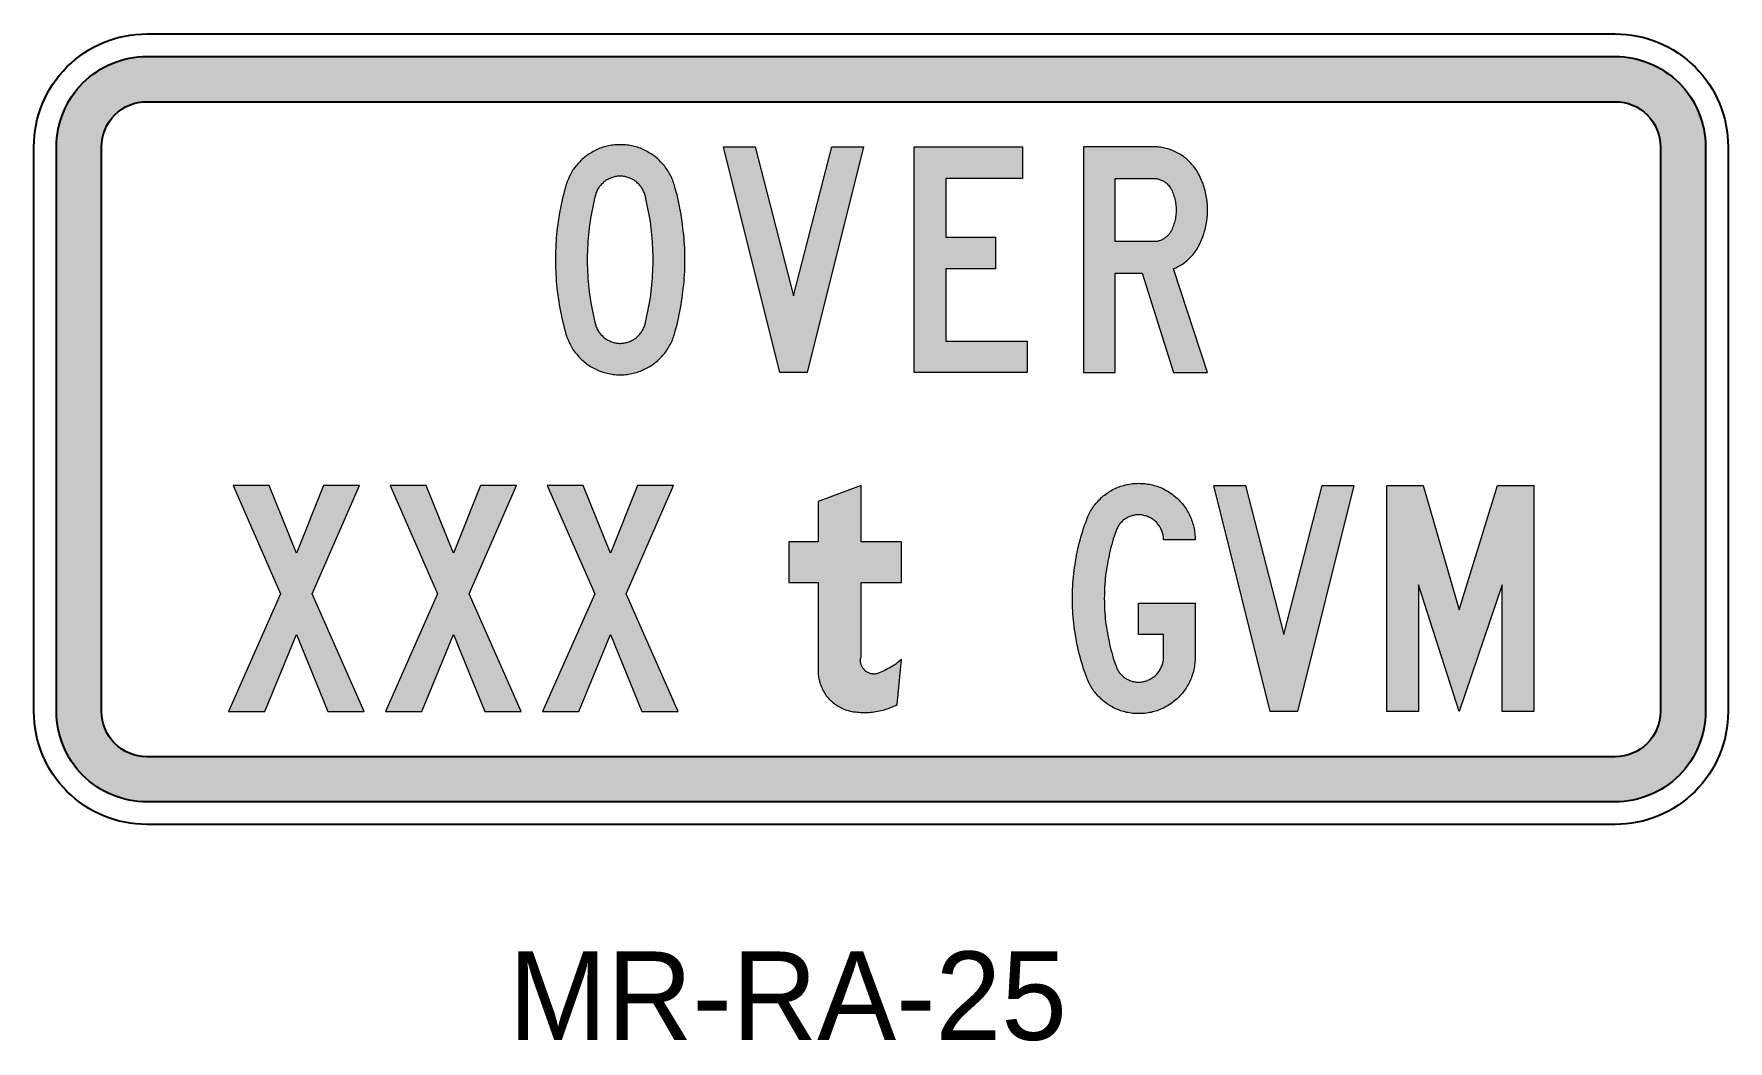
# Model space of a CAD drawing. Extents: x 118 to 268, y 116 to 205.
import ezdxf

# ---------------------------------------------------------------- set-up
doc = ezdxf.new("R2010")
doc.units = 0
doc.layers.get('0').update_dxf_attribs({"linetype": 'CONTINUOUS'})
doc.layers.add('L25', color=1, linetype='CONTINUOUS')
doc.layers.add('L35', color=3, linetype='CONTINUOUS')

msp = doc.modelspace()

# ---------------------------------------------------------------- hatches: boundary and pattern name
at = {"layer": 'L25'}
h = msp.add_hatch(color=256, dxfattribs=at)
edge = h.paths.add_edge_path(flags=16)
edge.add_line((123.71, 144.95), (123.71, 194.95))
edge.add_arc((127.71, 194.95), 4, 90, 180, ccw=False)
edge.add_line((127.71, 198.95), (257.71, 198.95))
edge.add_arc((257.71, 194.95), 4, 0, 90, ccw=False)
edge.add_line((261.71, 194.95), (261.71, 144.95))
edge.add_arc((257.71, 144.95), 4, -90, 0, ccw=False)
edge.add_line((257.71, 140.95), (127.71, 140.95))
edge.add_arc((127.71, 144.95), 4, 180, 270, ccw=False)
edge = h.paths.add_edge_path()
edge.add_line((119.71, 144.95), (119.71, 194.95))
edge.add_arc((127.71, 194.95), 8, 90, 180, ccw=False)
edge.add_line((127.71, 202.95), (257.71, 202.95))
edge.add_arc((257.71, 194.95), 8, 0, 90, ccw=False)
edge.add_line((265.71, 194.95), (265.71, 144.95))
edge.add_arc((257.71, 144.95), 8, -90, 0, ccw=False)
edge.add_line((257.71, 136.95), (127.71, 136.95))
edge.add_arc((127.71, 144.95), 8, 180, 270, ccw=False)
h = msp.add_hatch(color=256, dxfattribs=at)
h.paths.add_polyline_path([(195.65, 174.96), (195.65, 194.96), (205.25, 194.96), (205.25, 192.16), (198.45, 192.16), (198.45, 186.96), (202.85, 186.96), (202.85, 184.16), (198.45, 184.16), (198.45, 177.75), (205.65, 177.75), (205.65, 174.96)])
h.paths.add_polyline_path([(183.76, 174.96), (178.77, 194.96), (181.56, 194.96), (184.96, 181.75), (188.37, 194.96), (191.17, 194.96), (186.17, 174.96)])
h.paths.add_polyline_path([(174.42, 178.35), (174.49, 178.64), (174.57, 178.92), (174.65, 179.22), (174.72, 179.51), (174.78, 179.79), (174.85, 180.09), (174.91, 180.37), (174.96, 180.67), (175.02, 180.96), (175.06, 181.25), (175.11, 181.55), (175.15, 181.84), (175.18, 182.14), (175.21, 182.43), (175.24, 182.73), (175.27, 183.03), (175.29, 183.32), (175.31, 183.62), (175.33, 183.91), (175.34, 184.21), (175.34, 184.51), (175.35, 184.81), (175.35, 185.11), (175.34, 185.4), (175.34, 185.7), (175.33, 185.99), (175.31, 186.29), (175.29, 186.58), (175.27, 186.88), (175.24, 187.19), (175.21, 187.48), (175.18, 187.77), (175.15, 188.06), (175.11, 188.36), (175.06, 188.66), (175.02, 188.95), (174.96, 189.24), (174.91, 189.53), (174.85, 189.83), (174.78, 190.11), (174.72, 190.4), (174.65, 190.7), (174.57, 190.98), (174.49, 191.27), (174.42, 191.55), (174.38, 191.68), (174.34, 191.81), (174.29, 191.94), (174.24, 192.07), (174.18, 192.18), (174.13, 192.31), (174.06, 192.43), (174, 192.55), (173.93, 192.67), (173.86, 192.79), (173.79, 192.9), (173.72, 193.01), (173.64, 193.12), (173.56, 193.23), (173.47, 193.34), (173.38, 193.44), (173.29, 193.54), (173.2, 193.63), (173.1, 193.73), (173.01, 193.82), (172.91, 193.91), (172.8, 194), (172.69, 194.09), (172.59, 194.17), (172.47, 194.25), (172.36, 194.32), (172.25, 194.39), (172.14, 194.46), (172.02, 194.53), (171.9, 194.6), (171.77, 194.66), (171.65, 194.71), (171.53, 194.77), (171.41, 194.82), (171.28, 194.87), (171.15, 194.91), (171.02, 194.95), (170.89, 194.98), (170.76, 195.01), (170.63, 195.04), (170.49, 195.06), (170.36, 195.09), (170.23, 195.11), (170.09, 195.12), (169.96, 195.13), (169.82, 195.14), (169.68, 195.14), (169.55, 195.14), (169.42, 195.14), (169.28, 195.13), (169.15, 195.12), (169.01, 195.11), (168.87, 195.09), (168.75, 195.06), (168.61, 195.04), (168.48, 195.01), (168.35, 194.98), (168.21, 194.95), (168.09, 194.91), (167.96, 194.87), (167.83, 194.82), (167.71, 194.77), (167.58, 194.71), (167.46, 194.66), (167.34, 194.6), (167.22, 194.53), (167.1, 194.46), (166.99, 194.39), (166.87, 194.32), (166.76, 194.25), (166.65, 194.17), (166.55, 194.09), (166.44, 194), (166.33, 193.91), (166.23, 193.82), (166.13, 193.73), (166.04, 193.63), (165.95, 193.54), (165.86, 193.44), (165.77, 193.34), (165.68, 193.23), (165.6, 193.12), (165.52, 193.01), (165.44, 192.9), (165.37, 192.79), (165.31, 192.67), (165.24, 192.55), (165.18, 192.43), (165.11, 192.31), (165.06, 192.18), (165, 192.07), (164.95, 191.94), (164.9, 191.81), (164.86, 191.68), (164.82, 191.55), (164.74, 191.27), (164.66, 190.98), (164.59, 190.7), (164.52, 190.4), (164.46, 190.11), (164.39, 189.83), (164.33, 189.53), (164.28, 189.24), (164.22, 188.95), (164.18, 188.66), (164.13, 188.36), (164.09, 188.06), (164.05, 187.77), (164.02, 187.48), (163.99, 187.19), (163.96, 186.88), (163.95, 186.58), (163.93, 186.29), (163.91, 185.99), (163.9, 185.7), (163.9, 185.4), (163.89, 185.11), (163.89, 184.81), (163.9, 184.51), (163.9, 184.21), (163.91, 183.91), (163.93, 183.62), (163.95, 183.32), (163.96, 183.03), (163.99, 182.73), (164.02, 182.43), (164.05, 182.14), (164.09, 181.84), (164.13, 181.55), (164.18, 181.25), (164.22, 180.96), (164.28, 180.67), (164.33, 180.37), (164.39, 180.09), (164.46, 179.79), (164.52, 179.51), (164.59, 179.22), (164.66, 178.92), (164.74, 178.64), (164.82, 178.35), (164.86, 178.22), (164.9, 178.1), (164.95, 177.97), (165, 177.85), (165.06, 177.72), (165.11, 177.6), (165.18, 177.47), (165.24, 177.36), (165.31, 177.24), (165.37, 177.13), (165.44, 177.01), (165.52, 176.9), (165.6, 176.78), (165.68, 176.69), (165.77, 176.58), (165.86, 176.47), (165.95, 176.37), (166.04, 176.27), (166.13, 176.18), (166.23, 176.08), (166.33, 176), (166.44, 175.91), (166.55, 175.83), (166.65, 175.74), (166.76, 175.66), (166.87, 175.59), (166.99, 175.51), (167.1, 175.44), (167.22, 175.37), (167.34, 175.32), (167.46, 175.26), (167.58, 175.2), (167.71, 175.15), (167.83, 175.1), (167.96, 175.05), (168.09, 175.01), (168.21, 174.97), (168.35, 174.93), (168.48, 174.9), (168.61, 174.87), (168.75, 174.84), (168.87, 174.82), (169.01, 174.8), (169.15, 174.78), (169.28, 174.77), (169.42, 174.77), (169.55, 174.76), (169.68, 174.76), (169.82, 174.77), (169.96, 174.77), (170.09, 174.78), (170.23, 174.8), (170.36, 174.82), (170.49, 174.84), (170.63, 174.87), (170.76, 174.9), (170.89, 174.93), (171.02, 174.97), (171.15, 175.01), (171.28, 175.05), (171.41, 175.1), (171.53, 175.15), (171.65, 175.2), (171.77, 175.26), (171.9, 175.32), (172.02, 175.37), (172.14, 175.44), (172.25, 175.51), (172.36, 175.59), (172.47, 175.66), (172.59, 175.74), (172.69, 175.83), (172.8, 175.91), (172.91, 176), (173.01, 176.08), (173.1, 176.18), (173.2, 176.27), (173.29, 176.37), (173.38, 176.47), (173.47, 176.58), (173.56, 176.69), (173.64, 176.78), (173.72, 176.9), (173.79, 177.01), (173.86, 177.13), (173.93, 177.24), (174, 177.36), (174.06, 177.47), (174.13, 177.6), (174.18, 177.72), (174.24, 177.85), (174.29, 177.97), (174.34, 178.1), (174.38, 178.22)])
h.paths.add_polyline_path([(171.82, 179.26), (171.89, 179.55), (171.96, 179.83), (172.02, 180.12), (172.08, 180.4), (172.14, 180.7), (172.19, 180.98), (172.24, 181.28), (172.29, 181.57), (172.33, 181.86), (172.36, 182.16), (172.39, 182.45), (172.42, 182.74), (172.45, 183.04), (172.47, 183.33), (172.49, 183.63), (172.51, 183.92), (172.52, 184.22), (172.53, 184.51), (172.53, 184.81), (172.53, 185.11), (172.53, 185.4), (172.52, 185.7), (172.51, 185.99), (172.49, 186.28), (172.47, 186.57), (172.45, 186.87), (172.42, 187.17), (172.39, 187.46), (172.36, 187.76), (172.33, 188.04), (172.29, 188.34), (172.24, 188.64), (172.19, 188.92), (172.14, 189.22), (172.08, 189.5), (172.02, 189.79), (171.96, 190.08), (171.89, 190.37), (171.82, 190.66), (171.79, 190.75), (171.76, 190.83), (171.73, 190.91), (171.69, 191), (171.65, 191.08), (171.62, 191.17), (171.57, 191.25), (171.52, 191.33), (171.47, 191.4), (171.42, 191.47), (171.36, 191.54), (171.29, 191.61), (171.23, 191.68), (171.16, 191.74), (171.09, 191.81), (171.02, 191.87), (170.95, 191.92), (170.88, 191.97), (170.8, 192.02), (170.72, 192.07), (170.64, 192.12), (170.55, 192.16), (170.47, 192.18), (170.38, 192.22), (170.29, 192.24), (170.21, 192.27), (170.12, 192.29), (170.03, 192.31), (169.94, 192.33), (169.85, 192.34), (169.75, 192.35), (169.66, 192.35), (169.57, 192.35), (169.49, 192.35), (169.39, 192.34), (169.3, 192.33), (169.21, 192.31), (169.12, 192.29), (169.03, 192.27), (168.94, 192.24), (168.85, 192.22), (168.77, 192.18), (168.69, 192.16), (168.6, 192.12), (168.52, 192.07), (168.44, 192.02), (168.36, 191.97), (168.28, 191.92), (168.21, 191.87), (168.15, 191.81), (168.08, 191.74), (168.01, 191.68), (167.95, 191.61), (167.88, 191.54), (167.82, 191.47), (167.77, 191.4), (167.72, 191.33), (167.67, 191.25), (167.62, 191.17), (167.58, 191.08), (167.54, 191), (167.5, 190.91), (167.47, 190.83), (167.45, 190.75), (167.42, 190.66), (167.35, 190.37), (167.28, 190.08), (167.22, 189.79), (167.16, 189.5), (167.1, 189.22), (167.05, 188.92), (167, 188.64), (166.95, 188.34), (166.91, 188.04), (166.87, 187.76), (166.84, 187.46), (166.81, 187.17), (166.78, 186.87), (166.76, 186.57), (166.75, 186.28), (166.73, 185.99), (166.72, 185.7), (166.71, 185.4), (166.71, 185.11), (166.71, 184.81), (166.71, 184.51), (166.72, 184.22), (166.73, 183.92), (166.75, 183.63), (166.76, 183.33), (166.78, 183.04), (166.81, 182.74), (166.84, 182.45), (166.87, 182.16), (166.91, 181.86), (166.95, 181.57), (167, 181.28), (167.05, 180.98), (167.1, 180.7), (167.16, 180.4), (167.22, 180.12), (167.28, 179.83), (167.35, 179.55), (167.42, 179.26), (167.45, 179.17), (167.47, 179.08), (167.5, 178.99), (167.54, 178.9), (167.58, 178.83), (167.62, 178.75), (167.67, 178.67), (167.72, 178.59), (167.77, 178.51), (167.82, 178.44), (167.88, 178.36), (167.95, 178.29), (168.01, 178.23), (168.08, 178.16), (168.15, 178.11), (168.21, 178.05), (168.28, 177.99), (168.36, 177.94), (168.44, 177.89), (168.52, 177.84), (168.6, 177.8), (168.69, 177.76), (168.77, 177.72), (168.85, 177.69), (168.94, 177.66), (169.03, 177.63), (169.12, 177.61), (169.21, 177.59), (169.3, 177.58), (169.39, 177.57), (169.49, 177.56), (169.57, 177.55), (169.66, 177.55), (169.75, 177.56), (169.85, 177.57), (169.94, 177.58), (170.03, 177.59), (170.12, 177.61), (170.21, 177.63), (170.29, 177.66), (170.38, 177.69), (170.47, 177.72), (170.55, 177.76), (170.64, 177.8), (170.72, 177.84), (170.8, 177.89), (170.88, 177.94), (170.95, 177.99), (171.02, 178.05), (171.09, 178.11), (171.16, 178.16), (171.23, 178.23), (171.29, 178.29), (171.36, 178.36), (171.42, 178.44), (171.47, 178.51), (171.52, 178.59), (171.57, 178.67), (171.62, 178.75), (171.65, 178.83), (171.69, 178.9), (171.73, 178.99), (171.76, 179.08), (171.79, 179.17)], flags=16)
h.paths.add_polyline_path([(216.83, 186.56), (213.43, 186.56), (213.43, 192.16), (216.83, 192.16), (216.91, 192.16), (216.99, 192.15), (217.07, 192.14), (217.15, 192.13), (217.22, 192.11), (217.3, 192.09), (217.37, 192.07), (217.45, 192.04), (217.53, 192.01), (217.6, 191.98), (217.67, 191.94), (217.74, 191.9), (217.81, 191.86), (217.86, 191.82), (217.93, 191.77), (217.99, 191.72), (218.05, 191.66), (218.11, 191.6), (218.16, 191.55), (218.22, 191.48), (218.26, 191.43), (218.31, 191.36), (218.35, 191.3), (218.39, 191.23), (218.43, 191.16), (218.48, 191.04), (218.53, 190.93), (218.57, 190.81), (218.61, 190.7), (218.65, 190.58), (218.69, 190.46), (218.72, 190.34), (218.75, 190.21), (218.77, 190.09), (218.79, 189.98), (218.81, 189.85), (218.82, 189.73), (218.83, 189.6), (218.84, 189.48), (218.84, 189.36), (218.84, 189.23), (218.83, 189.11), (218.82, 188.98), (218.81, 188.86), (218.79, 188.73), (218.77, 188.62), (218.75, 188.5), (218.72, 188.37), (218.69, 188.25), (218.65, 188.13), (218.61, 188.01), (218.57, 187.9), (218.53, 187.78), (218.48, 187.67), (218.43, 187.55), (218.39, 187.48), (218.35, 187.41), (218.31, 187.35), (218.26, 187.28), (218.22, 187.23), (218.16, 187.16), (218.11, 187.11), (218.05, 187.05), (217.99, 186.99), (217.93, 186.94), (217.86, 186.89), (217.81, 186.85), (217.74, 186.81), (217.67, 186.77), (217.6, 186.73), (217.53, 186.7), (217.45, 186.67), (217.37, 186.64), (217.3, 186.62), (217.22, 186.6), (217.15, 186.58), (217.07, 186.57), (216.99, 186.56), (216.91, 186.56)], flags=16)
h.paths.add_polyline_path([(220.82, 186.15), (220.9, 186.3), (220.97, 186.44), (221.04, 186.58), (221.1, 186.73), (221.16, 186.87), (221.22, 187.02), (221.27, 187.18), (221.32, 187.32), (221.36, 187.47), (221.4, 187.63), (221.44, 187.78), (221.48, 187.94), (221.51, 188.09), (221.54, 188.25), (221.56, 188.41), (221.58, 188.57), (221.6, 188.72), (221.62, 188.88), (221.62, 189.04), (221.63, 189.2), (221.63, 189.36), (221.63, 189.51), (221.62, 189.67), (221.62, 189.83), (221.6, 189.99), (221.58, 190.14), (221.56, 190.3), (221.54, 190.46), (221.51, 190.62), (221.48, 190.77), (221.44, 190.93), (221.4, 191.08), (221.36, 191.24), (221.32, 191.39), (221.27, 191.53), (221.22, 191.69), (221.16, 191.84), (221.1, 191.98), (221.04, 192.13), (220.97, 192.27), (220.9, 192.41), (220.82, 192.56), (220.76, 192.67), (220.69, 192.78), (220.64, 192.88), (220.56, 192.99), (220.49, 193.1), (220.41, 193.2), (220.33, 193.3), (220.24, 193.4), (220.15, 193.5), (220.06, 193.59), (219.97, 193.68), (219.89, 193.77), (219.79, 193.85), (219.69, 193.94), (219.58, 194.02), (219.48, 194.1), (219.37, 194.17), (219.26, 194.24), (219.16, 194.3), (219.05, 194.37), (218.93, 194.43), (218.82, 194.49), (218.7, 194.54), (218.58, 194.6), (218.47, 194.65), (218.35, 194.69), (218.22, 194.73), (218.1, 194.77), (217.97, 194.81), (217.85, 194.84), (217.73, 194.87), (217.6, 194.89), (217.47, 194.91), (217.34, 194.93), (217.21, 194.94), (217.09, 194.95), (216.96, 194.96), (216.83, 194.96), (210.64, 194.96), (210.64, 174.96), (213.43, 174.96), (213.43, 183.76), (215.83, 183.76), (218.62, 174.96), (221.63, 174.96), (218.62, 184.16), (218.74, 184.21), (218.86, 184.26), (218.97, 184.32), (219.09, 184.38), (219.2, 184.44), (219.3, 184.5), (219.4, 184.57), (219.51, 184.64), (219.61, 184.72), (219.71, 184.8), (219.81, 184.88), (219.91, 184.97), (219.99, 185.05), (220.08, 185.14), (220.17, 185.23), (220.25, 185.32), (220.34, 185.42), (220.42, 185.52), (220.49, 185.62), (220.57, 185.73), (220.64, 185.83), (220.7, 185.93), (220.76, 186.04)])
h = msp.add_hatch(color=256, dxfattribs=at)
h.paths.add_polyline_path([(171.55, 144.96), (174.75, 144.96), (170.15, 155.36), (174.35, 164.95), (171.15, 164.95), (168.76, 158.96), (166.35, 164.95), (163.16, 164.95), (167.36, 155.36), (162.75, 144.96), (165.96, 144.96), (168.76, 151.76)])
h.paths.add_polyline_path([(157.65, 144.96), (160.85, 144.96), (156.25, 155.36), (160.45, 164.95), (157.25, 164.95), (154.85, 158.96), (152.45, 164.95), (149.25, 164.95), (153.45, 155.36), (148.85, 144.96), (152.05, 144.96), (154.85, 151.76)])
h.paths.add_polyline_path([(143.74, 144.96), (146.95, 144.96), (142.35, 155.36), (146.54, 164.95), (143.35, 164.95), (140.95, 158.96), (138.55, 164.95), (135.35, 164.95), (139.55, 155.36), (134.95, 144.96), (138.15, 144.96), (140.95, 151.76)])
h.paths.add_polyline_path([(237.5, 144.96), (237.5, 164.95), (240.7, 164.95), (243.9, 153.96), (247.29, 164.95), (250.5, 164.95), (250.5, 144.96), (247.7, 144.96), (247.7, 156.16), (243.9, 144.96), (240.3, 156.16), (240.3, 144.96)])
h.paths.add_polyline_path([(227.18, 144.96), (222.18, 164.95), (224.98, 164.95), (228.37, 151.76), (231.78, 164.95), (234.58, 164.95), (229.58, 144.96)])
h.paths.add_polyline_path([(192.54, 148.36), (192.48, 148.33), (192.41, 148.31), (192.35, 148.3), (192.28, 148.28), (192.21, 148.28), (192.14, 148.27), (192.07, 148.27), (192.01, 148.27), (191.95, 148.28), (191.88, 148.29), (191.81, 148.3), (191.75, 148.32), (191.68, 148.34), (191.62, 148.37), (191.56, 148.4), (191.5, 148.43), (191.44, 148.47), (191.38, 148.5), (191.33, 148.55), (191.28, 148.59), (191.24, 148.64), (191.19, 148.69), (191.15, 148.74), (191.11, 148.79), (191.07, 148.85), (191.04, 148.9), (191.01, 148.97), (190.98, 149.03), (190.96, 149.09), (190.94, 149.16), (190.93, 149.23), (190.91, 149.29), (190.91, 149.36), (190.9, 149.43), (190.9, 149.49), (190.91, 149.55), (190.91, 149.62), (190.92, 149.69), (190.94, 149.76), (190.94, 156.36), (194.54, 156.36), (194.54, 159.96), (190.94, 159.96), (190.94, 164.95), (187.14, 163.55), (187.14, 159.96), (184.54, 159.96), (184.54, 156.36), (187.14, 156.36), (187.14, 148.56), (187.14, 148.44), (187.14, 148.32), (187.15, 148.2), (187.17, 148.08), (187.18, 147.97), (187.21, 147.85), (187.23, 147.74), (187.26, 147.62), (187.29, 147.51), (187.33, 147.39), (187.37, 147.29), (187.41, 147.18), (187.46, 147.07), (187.51, 146.96), (187.56, 146.85), (187.62, 146.74), (187.68, 146.65), (187.75, 146.55), (187.8, 146.45), (187.87, 146.35), (187.95, 146.26), (188.03, 146.17), (188.1, 146.08), (188.19, 145.99), (188.27, 145.92), (188.36, 145.83), (188.45, 145.76), (188.53, 145.68), (188.63, 145.61), (188.73, 145.54), (188.83, 145.47), (188.93, 145.41), (189.03, 145.35), (189.14, 145.29), (189.24, 145.25), (189.35, 145.2), (189.46, 145.16), (189.57, 145.11), (189.68, 145.08), (189.8, 145.04), (189.9, 145.01), (190.02, 144.98), (190.14, 144.96), (190.29, 144.93), (190.44, 144.91), (190.59, 144.89), (190.74, 144.88), (190.89, 144.87), (191.05, 144.86), (191.2, 144.86), (191.35, 144.86), (191.5, 144.86), (191.66, 144.87), (191.81, 144.88), (191.96, 144.9), (192.11, 144.92), (192.26, 144.94), (192.41, 144.97), (192.57, 145), (192.71, 145.03), (192.86, 145.07), (193.01, 145.11), (193.15, 145.15), (193.3, 145.2), (193.44, 145.25), (193.58, 145.3), (193.72, 145.36), (193.86, 145.42), (194, 145.49), (194.13, 145.56), (194.54, 149.55), (194.41, 149.46), (194.27, 149.35), (194.14, 149.25), (194.01, 149.15), (193.87, 149.06), (193.73, 148.96), (193.58, 148.88), (193.44, 148.79), (193.3, 148.72), (193.15, 148.64), (193, 148.56), (192.84, 148.49), (192.69, 148.42)])
h.paths.add_polyline_path([(217.72, 149.76), (217.72, 151.76), (215.52, 151.76), (215.52, 154.55), (220.52, 154.55), (220.52, 149.76), (220.52, 149.62), (220.52, 149.48), (220.51, 149.35), (220.5, 149.21), (220.48, 149.07), (220.46, 148.93), (220.43, 148.79), (220.41, 148.67), (220.37, 148.53), (220.34, 148.39), (220.3, 148.26), (220.25, 148.13), (220.21, 148), (220.16, 147.87), (220.1, 147.75), (220.05, 147.62), (219.98, 147.49), (219.93, 147.37), (219.86, 147.26), (219.79, 147.14), (219.72, 147.02), (219.64, 146.9), (219.56, 146.79), (219.47, 146.67), (219.39, 146.58), (219.29, 146.47), (219.21, 146.36), (219.12, 146.26), (219.02, 146.16), (218.92, 146.07), (218.81, 145.97), (218.7, 145.89), (218.59, 145.81), (218.49, 145.72), (218.38, 145.64), (218.26, 145.56), (218.14, 145.49), (218.02, 145.42), (217.9, 145.35), (217.79, 145.28), (217.66, 145.23), (217.54, 145.18), (217.41, 145.12), (217.28, 145.07), (217.15, 145.02), (217.02, 144.98), (216.89, 144.94), (216.75, 144.91), (216.62, 144.87), (216.48, 144.85), (216.35, 144.82), (216.21, 144.8), (216.07, 144.78), (215.93, 144.77), (215.79, 144.76), (215.66, 144.76), (215.52, 144.76), (215.39, 144.76), (215.25, 144.76), (215.11, 144.77), (214.99, 144.78), (214.85, 144.8), (214.71, 144.82), (214.58, 144.85), (214.44, 144.87), (214.32, 144.91), (214.19, 144.94), (214.06, 144.98), (213.92, 145.02), (213.8, 145.07), (213.67, 145.12), (213.55, 145.17), (213.43, 145.23), (213.3, 145.28), (213.18, 145.35), (213.06, 145.41), (212.95, 145.48), (212.84, 145.56), (212.72, 145.63), (212.61, 145.71), (212.5, 145.8), (212.39, 145.88), (212.29, 145.97), (212.2, 146.05), (212.1, 146.15), (212, 146.25), (211.91, 146.35), (211.82, 146.45), (211.73, 146.55), (211.64, 146.66), (211.56, 146.76), (211.49, 146.87), (211.41, 146.99), (211.34, 147.11), (211.27, 147.22), (211.2, 147.34), (211.14, 147.46), (211.08, 147.58), (211.02, 147.71), (210.97, 147.83), (210.92, 147.96), (210.84, 148.21), (210.74, 148.48), (210.65, 148.74), (210.57, 149), (210.49, 149.26), (210.41, 149.52), (210.34, 149.79), (210.27, 150.06), (210.2, 150.32), (210.15, 150.59), (210.09, 150.87), (210.03, 151.13), (209.98, 151.4), (209.93, 151.67), (209.89, 151.94), (209.85, 152.22), (209.81, 152.49), (209.78, 152.76), (209.75, 153.03), (209.73, 153.31), (209.7, 153.59), (209.69, 153.86), (209.67, 154.13), (209.66, 154.4), (209.66, 154.68), (209.66, 154.96), (209.66, 155.23), (209.66, 155.51), (209.67, 155.78), (209.69, 156.06), (209.7, 156.33), (209.73, 156.6), (209.75, 156.88), (209.78, 157.16), (209.81, 157.43), (209.85, 157.7), (209.89, 157.97), (209.93, 158.24), (209.98, 158.52), (210.03, 158.78), (210.09, 159.06), (210.15, 159.32), (210.2, 159.59), (210.27, 159.86), (210.34, 160.12), (210.41, 160.39), (210.49, 160.66), (210.57, 160.91), (210.65, 161.18), (210.74, 161.44), (210.84, 161.7), (210.92, 161.96), (210.97, 162.08), (211.02, 162.21), (211.08, 162.33), (211.14, 162.45), (211.2, 162.58), (211.27, 162.7), (211.34, 162.81), (211.41, 162.92), (211.49, 163.04), (211.56, 163.15), (211.64, 163.26), (211.73, 163.37), (211.82, 163.47), (211.91, 163.56), (212, 163.66), (212.1, 163.76), (212.2, 163.86), (212.29, 163.95), (212.39, 164.04), (212.5, 164.12), (212.61, 164.2), (212.72, 164.28), (212.84, 164.35), (212.95, 164.43), (213.06, 164.5), (213.18, 164.57), (213.3, 164.63), (213.43, 164.69), (213.55, 164.75), (213.67, 164.8), (213.8, 164.85), (213.92, 164.89), (214.06, 164.93), (214.19, 164.97), (214.32, 165.01), (214.44, 165.04), (214.58, 165.06), (214.71, 165.09), (214.85, 165.11), (214.99, 165.13), (215.11, 165.14), (215.25, 165.15), (215.39, 165.15), (215.52, 165.16), (215.66, 165.15), (215.79, 165.15), (215.93, 165.14), (216.07, 165.13), (216.21, 165.11), (216.35, 165.09), (216.48, 165.07), (216.62, 165.04), (216.75, 165.01), (216.89, 164.97), (217.02, 164.93), (217.15, 164.89), (217.28, 164.85), (217.41, 164.8), (217.54, 164.75), (217.66, 164.69), (217.79, 164.63), (217.9, 164.56), (218.02, 164.49), (218.14, 164.42), (218.26, 164.35), (218.38, 164.27), (218.49, 164.19), (218.59, 164.11), (218.7, 164.03), (218.81, 163.94), (218.92, 163.84), (219.02, 163.75), (219.12, 163.65), (219.21, 163.55), (219.29, 163.45), (219.39, 163.35), (219.47, 163.24), (219.56, 163.12), (219.64, 163.01), (219.72, 162.89), (219.79, 162.78), (219.86, 162.67), (219.93, 162.54), (219.98, 162.42), (220.05, 162.29), (220.1, 162.17), (220.16, 162.05), (220.21, 161.92), (220.25, 161.78), (220.3, 161.65), (220.34, 161.52), (220.37, 161.38), (220.41, 161.26), (220.43, 161.12), (220.46, 160.98), (220.48, 160.84), (220.5, 160.7), (220.51, 160.57), (220.52, 160.43), (220.52, 160.29), (220.52, 160.15), (217.72, 160.15), (217.72, 160.25), (217.72, 160.34), (217.71, 160.43), (217.69, 160.52), (217.68, 160.61), (217.66, 160.69), (217.63, 160.78), (217.6, 160.87), (217.57, 160.95), (217.54, 161.04), (217.5, 161.12), (217.46, 161.2), (217.41, 161.28), (217.37, 161.36), (217.31, 161.43), (217.26, 161.5), (217.2, 161.57), (217.15, 161.64), (217.09, 161.71), (217.02, 161.77), (216.95, 161.83), (216.88, 161.89), (216.81, 161.95), (216.73, 162), (216.66, 162.05), (216.58, 162.09), (216.5, 162.13), (216.42, 162.17), (216.34, 162.2), (216.25, 162.24), (216.17, 162.27), (216.08, 162.29), (215.99, 162.31), (215.9, 162.33), (215.81, 162.35), (215.73, 162.36), (215.64, 162.36), (215.54, 162.37), (215.45, 162.37), (215.36, 162.36), (215.27, 162.35), (215.18, 162.34), (215.09, 162.32), (215.01, 162.3), (214.92, 162.28), (214.83, 162.25), (214.74, 162.22), (214.66, 162.18), (214.58, 162.15), (214.5, 162.1), (214.42, 162.07), (214.35, 162.02), (214.27, 161.96), (214.2, 161.91), (214.13, 161.85), (214.06, 161.79), (214, 161.72), (213.93, 161.66), (213.87, 161.59), (213.82, 161.51), (213.76, 161.44), (213.71, 161.37), (213.67, 161.29), (213.64, 161.21), (213.6, 161.13), (213.56, 161.04), (213.53, 160.96), (213.44, 160.71), (213.36, 160.48), (213.28, 160.23), (213.21, 159.98), (213.14, 159.74), (213.07, 159.49), (213.01, 159.25), (212.95, 159), (212.9, 158.75), (212.84, 158.51), (212.8, 158.25), (212.75, 158), (212.71, 157.75), (212.67, 157.5), (212.63, 157.24), (212.6, 156.99), (212.57, 156.74), (212.55, 156.48), (212.53, 156.23), (212.51, 155.97), (212.5, 155.73), (212.49, 155.47), (212.49, 155.21), (212.48, 154.96), (212.49, 154.7), (212.49, 154.44), (212.5, 154.2), (212.51, 153.94), (212.53, 153.68), (212.55, 153.43), (212.57, 153.17), (212.6, 152.93), (212.63, 152.67), (212.67, 152.41), (212.71, 152.17), (212.75, 151.91), (212.8, 151.66), (212.84, 151.41), (212.9, 151.16), (212.95, 150.91), (213.01, 150.67), (213.07, 150.42), (213.14, 150.17), (213.21, 149.93), (213.28, 149.68), (213.36, 149.44), (213.44, 149.2), (213.53, 148.96), (213.56, 148.87), (213.59, 148.79), (213.63, 148.71), (213.67, 148.63), (213.71, 148.55), (213.76, 148.48), (213.81, 148.4), (213.87, 148.33), (213.93, 148.26), (213.99, 148.19), (214.06, 148.13), (214.12, 148.07), (214.19, 148.02), (214.26, 147.96), (214.34, 147.91), (214.41, 147.86), (214.49, 147.82), (214.57, 147.78), (214.65, 147.74), (214.73, 147.7), (214.82, 147.67), (214.91, 147.64), (214.99, 147.62), (215.07, 147.6), (215.16, 147.58), (215.25, 147.57), (215.34, 147.56), (215.43, 147.56), (215.52, 147.56), (215.62, 147.56), (215.71, 147.56), (215.79, 147.57), (215.88, 147.59), (215.97, 147.61), (216.06, 147.63), (216.15, 147.65), (216.24, 147.68), (216.32, 147.71), (216.41, 147.75), (216.48, 147.79), (216.56, 147.83), (216.64, 147.88), (216.72, 147.92), (216.8, 147.98), (216.87, 148.03), (216.94, 148.08), (217.01, 148.14), (217.08, 148.2), (217.14, 148.27), (217.19, 148.34), (217.25, 148.41), (217.3, 148.48), (217.36, 148.56), (217.4, 148.64), (217.45, 148.72), (217.49, 148.79), (217.53, 148.87), (217.57, 148.96), (217.6, 149.04), (217.63, 149.13), (217.65, 149.22), (217.67, 149.31), (217.69, 149.4), (217.71, 149.48), (217.72, 149.57), (217.72, 149.66)])

# ---------------------------------------------------------------- linework, layer by layer
for points in [[(119.71, 144.95), (119.71, 194.95, -0.414214), (127.71, 202.95), (257.71, 202.95, -0.414214), (265.71, 194.95), (265.71, 144.95, -0.414214), (257.71, 136.95), (127.71, 136.95, -0.414214)], [(123.71, 144.95), (123.71, 194.95, -0.414214), (127.71, 198.95), (257.71, 198.95, -0.414214), (261.71, 194.95), (261.71, 144.95, -0.414214), (257.71, 140.95), (127.71, 140.95, -0.414214)]]:
    msp.add_lwpolyline(points, format="xyb", close=True, dxfattribs=at)
at = {"layer": 'L25', "lineweight": 0}
for points in [[(174.42, 178.35), (174.49, 178.64), (174.57, 178.92), (174.65, 179.22), (174.72, 179.51), (174.78, 179.79), (174.85, 180.09), (174.91, 180.37), (174.96, 180.67), (175.02, 180.96), (175.06, 181.25), (175.11, 181.55), (175.15, 181.84), (175.18, 182.14), (175.21, 182.43), (175.24, 182.73), (175.27, 183.03), (175.29, 183.32), (175.31, 183.62), (175.33, 183.91), (175.34, 184.21), (175.34, 184.51), (175.35, 184.81), (175.35, 185.11), (175.34, 185.4), (175.34, 185.7), (175.33, 185.99), (175.31, 186.29), (175.29, 186.58), (175.27, 186.88), (175.24, 187.19), (175.21, 187.48), (175.18, 187.77), (175.15, 188.06), (175.11, 188.36), (175.06, 188.66), (175.02, 188.95), (174.96, 189.24), (174.91, 189.53), (174.85, 189.83), (174.78, 190.11), (174.72, 190.4), (174.65, 190.7), (174.57, 190.98), (174.49, 191.27), (174.42, 191.55), (174.38, 191.68), (174.34, 191.81), (174.29, 191.94), (174.24, 192.07), (174.18, 192.18), (174.13, 192.31), (174.06, 192.43), (174, 192.55), (173.93, 192.67), (173.86, 192.79), (173.79, 192.9), (173.72, 193.01), (173.64, 193.12), (173.56, 193.23), (173.47, 193.34), (173.38, 193.44), (173.29, 193.54), (173.2, 193.63), (173.1, 193.73), (173.01, 193.82), (172.91, 193.91), (172.8, 194), (172.69, 194.09), (172.59, 194.17), (172.47, 194.25), (172.36, 194.32), (172.25, 194.39), (172.14, 194.46), (172.02, 194.53), (171.9, 194.6), (171.77, 194.66), (171.65, 194.71), (171.53, 194.77), (171.41, 194.82), (171.28, 194.87), (171.15, 194.91), (171.02, 194.95), (170.89, 194.98), (170.76, 195.01), (170.63, 195.04), (170.49, 195.06), (170.36, 195.09), (170.23, 195.11), (170.09, 195.12), (169.96, 195.13), (169.82, 195.14), (169.68, 195.14), (169.55, 195.14), (169.42, 195.14), (169.28, 195.13), (169.15, 195.12), (169.01, 195.11), (168.87, 195.09), (168.75, 195.06), (168.61, 195.04), (168.48, 195.01), (168.35, 194.98), (168.21, 194.95), (168.09, 194.91), (167.96, 194.87), (167.83, 194.82), (167.71, 194.77), (167.58, 194.71), (167.46, 194.66), (167.34, 194.6), (167.22, 194.53), (167.1, 194.46), (166.99, 194.39), (166.87, 194.32), (166.76, 194.25), (166.65, 194.17), (166.55, 194.09), (166.44, 194), (166.33, 193.91), (166.23, 193.82), (166.13, 193.73), (166.04, 193.63), (165.95, 193.54), (165.86, 193.44), (165.77, 193.34), (165.68, 193.23), (165.6, 193.12), (165.52, 193.01), (165.44, 192.9), (165.37, 192.79), (165.31, 192.67), (165.24, 192.55), (165.18, 192.43), (165.11, 192.31), (165.06, 192.18), (165, 192.07), (164.95, 191.94), (164.9, 191.81), (164.86, 191.68), (164.82, 191.55), (164.74, 191.27), (164.66, 190.98), (164.59, 190.7), (164.52, 190.4), (164.46, 190.11), (164.39, 189.83), (164.33, 189.53), (164.28, 189.24), (164.22, 188.95), (164.18, 188.66), (164.13, 188.36), (164.09, 188.06), (164.05, 187.77), (164.02, 187.48), (163.99, 187.19), (163.96, 186.88), (163.95, 186.58), (163.93, 186.29), (163.91, 185.99), (163.9, 185.7), (163.9, 185.4), (163.89, 185.11), (163.89, 184.81), (163.9, 184.51), (163.9, 184.21), (163.91, 183.91), (163.93, 183.62), (163.95, 183.32), (163.96, 183.03), (163.99, 182.73), (164.02, 182.43), (164.05, 182.14), (164.09, 181.84), (164.13, 181.55), (164.18, 181.25), (164.22, 180.96), (164.28, 180.67), (164.33, 180.37), (164.39, 180.09), (164.46, 179.79), (164.52, 179.51), (164.59, 179.22), (164.66, 178.92), (164.74, 178.64), (164.82, 178.35), (164.86, 178.22), (164.9, 178.1), (164.95, 177.97), (165, 177.85), (165.06, 177.72), (165.11, 177.6), (165.18, 177.47), (165.24, 177.36), (165.31, 177.24), (165.37, 177.13), (165.44, 177.01), (165.52, 176.9), (165.6, 176.78), (165.68, 176.69), (165.77, 176.58), (165.86, 176.47), (165.95, 176.37), (166.04, 176.27), (166.13, 176.18), (166.23, 176.08), (166.33, 176), (166.44, 175.91), (166.55, 175.83), (166.65, 175.74), (166.76, 175.66), (166.87, 175.59), (166.99, 175.51), (167.1, 175.44), (167.22, 175.37), (167.34, 175.32), (167.46, 175.26), (167.58, 175.2), (167.71, 175.15), (167.83, 175.1), (167.96, 175.05), (168.09, 175.01), (168.21, 174.97), (168.35, 174.93), (168.48, 174.9), (168.61, 174.87), (168.75, 174.84), (168.87, 174.82), (169.01, 174.8), (169.15, 174.78), (169.28, 174.77), (169.42, 174.77), (169.55, 174.76), (169.68, 174.76), (169.82, 174.77), (169.96, 174.77), (170.09, 174.78), (170.23, 174.8), (170.36, 174.82), (170.49, 174.84), (170.63, 174.87), (170.76, 174.9), (170.89, 174.93), (171.02, 174.97), (171.15, 175.01), (171.28, 175.05), (171.41, 175.1), (171.53, 175.15), (171.65, 175.2), (171.77, 175.26), (171.9, 175.32), (172.02, 175.37), (172.14, 175.44), (172.25, 175.51), (172.36, 175.59), (172.47, 175.66), (172.59, 175.74), (172.69, 175.83), (172.8, 175.91), (172.91, 176), (173.01, 176.08), (173.1, 176.18), (173.2, 176.27), (173.29, 176.37), (173.38, 176.47), (173.47, 176.58), (173.56, 176.69), (173.64, 176.78), (173.72, 176.9), (173.79, 177.01), (173.86, 177.13), (173.93, 177.24), (174, 177.36), (174.06, 177.47), (174.13, 177.6), (174.18, 177.72), (174.24, 177.85), (174.29, 177.97), (174.34, 178.1), (174.38, 178.22), (174.42, 178.35)], [(183.76, 174.96), (178.77, 194.96), (181.56, 194.96), (184.96, 181.75), (188.37, 194.96), (191.17, 194.96), (186.17, 174.96), (183.76, 174.96)], [(195.65, 174.96), (195.65, 194.96), (205.25, 194.96), (205.25, 192.16), (198.45, 192.16), (198.45, 186.96), (202.85, 186.96), (202.85, 184.16), (198.45, 184.16), (198.45, 177.75), (205.65, 177.75), (205.65, 174.96), (195.65, 174.96)], [(220.82, 186.15), (220.9, 186.3), (220.97, 186.44), (221.04, 186.58), (221.1, 186.73), (221.16, 186.87), (221.22, 187.02), (221.27, 187.18), (221.32, 187.32), (221.36, 187.47), (221.4, 187.63), (221.44, 187.78), (221.48, 187.94), (221.51, 188.09), (221.54, 188.25), (221.56, 188.41), (221.58, 188.57), (221.6, 188.72), (221.62, 188.88), (221.62, 189.04), (221.63, 189.2), (221.63, 189.36), (221.63, 189.51), (221.62, 189.67), (221.62, 189.83), (221.6, 189.99), (221.58, 190.14), (221.56, 190.3), (221.54, 190.46), (221.51, 190.62), (221.48, 190.77), (221.44, 190.93), (221.4, 191.08), (221.36, 191.24), (221.32, 191.39), (221.27, 191.53), (221.22, 191.69), (221.16, 191.84), (221.1, 191.98), (221.04, 192.13), (220.97, 192.27), (220.9, 192.41), (220.82, 192.56), (220.76, 192.67), (220.69, 192.78), (220.64, 192.88), (220.56, 192.99), (220.49, 193.1), (220.41, 193.2), (220.33, 193.3), (220.24, 193.4), (220.15, 193.5), (220.06, 193.59), (219.97, 193.68), (219.89, 193.77), (219.79, 193.85), (219.69, 193.94), (219.58, 194.02), (219.48, 194.1), (219.37, 194.17), (219.26, 194.24), (219.16, 194.3), (219.05, 194.37), (218.93, 194.43), (218.82, 194.49), (218.7, 194.54), (218.58, 194.6), (218.47, 194.65), (218.35, 194.69), (218.22, 194.73), (218.1, 194.77), (217.97, 194.81), (217.85, 194.84), (217.73, 194.87), (217.6, 194.89), (217.47, 194.91), (217.34, 194.93), (217.21, 194.94), (217.09, 194.95), (216.96, 194.96), (216.83, 194.96), (210.64, 194.96), (210.64, 174.96), (213.43, 174.96), (213.43, 183.76), (215.83, 183.76), (218.62, 174.96), (221.63, 174.96), (218.62, 184.16), (218.74, 184.21), (218.86, 184.26), (218.97, 184.32), (219.09, 184.38), (219.2, 184.44), (219.3, 184.5), (219.4, 184.57), (219.51, 184.64), (219.61, 184.72), (219.71, 184.8), (219.81, 184.88), (219.91, 184.97), (219.99, 185.05), (220.08, 185.14), (220.17, 185.23), (220.25, 185.32), (220.34, 185.42), (220.42, 185.52), (220.49, 185.62), (220.57, 185.73), (220.64, 185.83), (220.7, 185.93), (220.76, 186.04)], [(171.82, 179.26), (171.89, 179.55), (171.96, 179.83), (172.02, 180.12), (172.08, 180.4), (172.14, 180.7), (172.19, 180.98), (172.24, 181.28), (172.29, 181.57), (172.33, 181.86), (172.36, 182.16), (172.39, 182.45), (172.42, 182.74), (172.45, 183.04), (172.47, 183.33), (172.49, 183.63), (172.51, 183.92), (172.52, 184.22), (172.53, 184.51), (172.53, 184.81), (172.53, 185.11), (172.53, 185.4), (172.52, 185.7), (172.51, 185.99), (172.49, 186.28), (172.47, 186.57), (172.45, 186.87), (172.42, 187.17), (172.39, 187.46), (172.36, 187.76), (172.33, 188.04), (172.29, 188.34), (172.24, 188.64), (172.19, 188.92), (172.14, 189.22), (172.08, 189.5), (172.02, 189.79), (171.96, 190.08), (171.89, 190.37), (171.82, 190.66), (171.79, 190.75), (171.76, 190.83), (171.73, 190.91), (171.69, 191), (171.65, 191.08), (171.62, 191.17), (171.57, 191.25), (171.52, 191.33), (171.47, 191.4), (171.42, 191.47), (171.36, 191.54), (171.29, 191.61), (171.23, 191.68), (171.16, 191.74), (171.09, 191.81), (171.02, 191.87), (170.95, 191.92), (170.88, 191.97), (170.8, 192.02), (170.72, 192.07), (170.64, 192.12), (170.55, 192.16), (170.47, 192.18), (170.38, 192.22), (170.29, 192.24), (170.21, 192.27), (170.12, 192.29), (170.03, 192.31), (169.94, 192.33), (169.85, 192.34), (169.75, 192.35), (169.66, 192.35), (169.57, 192.35), (169.49, 192.35), (169.39, 192.34), (169.3, 192.33), (169.21, 192.31), (169.12, 192.29), (169.03, 192.27), (168.94, 192.24), (168.85, 192.22), (168.77, 192.18), (168.69, 192.16), (168.6, 192.12), (168.52, 192.07), (168.44, 192.02), (168.36, 191.97), (168.28, 191.92), (168.21, 191.87), (168.15, 191.81), (168.08, 191.74), (168.01, 191.68), (167.95, 191.61), (167.88, 191.54), (167.82, 191.47), (167.77, 191.4), (167.72, 191.33), (167.67, 191.25), (167.62, 191.17), (167.58, 191.08), (167.54, 191), (167.5, 190.91), (167.47, 190.83), (167.45, 190.75), (167.42, 190.66), (167.35, 190.37), (167.28, 190.08), (167.22, 189.79), (167.16, 189.5), (167.1, 189.22), (167.05, 188.92), (167, 188.64), (166.95, 188.34), (166.91, 188.04), (166.87, 187.76), (166.84, 187.46), (166.81, 187.17), (166.78, 186.87), (166.76, 186.57), (166.75, 186.28), (166.73, 185.99), (166.72, 185.7), (166.71, 185.4), (166.71, 185.11), (166.71, 184.81), (166.71, 184.51), (166.72, 184.22), (166.73, 183.92), (166.75, 183.63), (166.76, 183.33), (166.78, 183.04), (166.81, 182.74), (166.84, 182.45), (166.87, 182.16), (166.91, 181.86), (166.95, 181.57), (167, 181.28), (167.05, 180.98), (167.1, 180.7), (167.16, 180.4), (167.22, 180.12), (167.28, 179.83), (167.35, 179.55), (167.42, 179.26), (167.45, 179.17), (167.47, 179.08), (167.5, 178.99), (167.54, 178.9), (167.58, 178.83), (167.62, 178.75), (167.67, 178.67), (167.72, 178.59), (167.77, 178.51), (167.82, 178.44), (167.88, 178.36), (167.95, 178.29), (168.01, 178.23), (168.08, 178.16), (168.15, 178.11), (168.21, 178.05), (168.28, 177.99), (168.36, 177.94), (168.44, 177.89), (168.52, 177.84), (168.6, 177.8), (168.69, 177.76), (168.77, 177.72), (168.85, 177.69), (168.94, 177.66), (169.03, 177.63), (169.12, 177.61), (169.21, 177.59), (169.3, 177.58), (169.39, 177.57), (169.49, 177.56), (169.57, 177.55), (169.66, 177.55), (169.75, 177.56), (169.85, 177.57), (169.94, 177.58), (170.03, 177.59), (170.12, 177.61), (170.21, 177.63), (170.29, 177.66), (170.38, 177.69), (170.47, 177.72), (170.55, 177.76), (170.64, 177.8), (170.72, 177.84), (170.8, 177.89), (170.88, 177.94), (170.95, 177.99), (171.02, 178.05), (171.09, 178.11), (171.16, 178.16), (171.23, 178.23), (171.29, 178.29), (171.36, 178.36), (171.42, 178.44), (171.47, 178.51), (171.52, 178.59), (171.57, 178.67), (171.62, 178.75), (171.65, 178.83), (171.69, 178.9), (171.73, 178.99), (171.76, 179.08), (171.79, 179.17), (171.82, 179.26)], [(216.83, 186.56), (213.43, 186.56), (213.43, 192.16), (216.83, 192.16), (216.91, 192.16), (216.99, 192.15), (217.07, 192.14), (217.15, 192.13), (217.22, 192.11), (217.3, 192.09), (217.37, 192.07), (217.45, 192.04), (217.53, 192.01), (217.6, 191.98), (217.67, 191.94), (217.74, 191.9), (217.81, 191.86), (217.86, 191.82), (217.93, 191.77), (217.99, 191.72), (218.05, 191.66), (218.11, 191.6), (218.16, 191.55), (218.22, 191.48), (218.26, 191.43), (218.31, 191.36), (218.35, 191.3), (218.39, 191.23), (218.43, 191.16), (218.48, 191.04), (218.53, 190.93), (218.57, 190.81), (218.61, 190.7), (218.65, 190.58), (218.69, 190.46), (218.72, 190.34), (218.75, 190.21), (218.77, 190.09), (218.79, 189.98), (218.81, 189.85), (218.82, 189.73), (218.83, 189.6), (218.84, 189.48), (218.84, 189.36), (218.84, 189.23), (218.83, 189.11), (218.82, 188.98), (218.81, 188.86), (218.79, 188.73), (218.77, 188.62), (218.75, 188.5), (218.72, 188.37), (218.69, 188.25), (218.65, 188.13), (218.61, 188.01), (218.57, 187.9), (218.53, 187.78), (218.48, 187.67), (218.43, 187.55), (218.39, 187.48), (218.35, 187.41), (218.31, 187.35), (218.26, 187.28), (218.22, 187.23), (218.16, 187.16), (218.11, 187.11), (218.05, 187.05), (217.99, 186.99), (217.93, 186.94), (217.86, 186.89), (217.81, 186.85), (217.74, 186.81), (217.67, 186.77), (217.6, 186.73), (217.53, 186.7), (217.45, 186.67), (217.37, 186.64), (217.3, 186.62), (217.22, 186.6), (217.15, 186.58), (217.07, 186.57), (216.99, 186.56), (216.91, 186.56)], [(217.72, 149.76), (217.72, 151.76), (215.52, 151.76), (215.52, 154.55), (220.52, 154.55), (220.52, 149.76), (220.52, 149.62), (220.52, 149.48), (220.51, 149.35), (220.5, 149.21), (220.48, 149.07), (220.46, 148.93), (220.43, 148.79), (220.41, 148.67), (220.37, 148.53), (220.34, 148.39), (220.3, 148.26), (220.25, 148.13), (220.21, 148), (220.16, 147.87), (220.1, 147.75), (220.05, 147.62), (219.98, 147.49), (219.93, 147.37), (219.86, 147.26), (219.79, 147.14), (219.72, 147.02), (219.64, 146.9), (219.56, 146.79), (219.47, 146.67), (219.39, 146.58), (219.29, 146.47), (219.21, 146.36), (219.12, 146.26), (219.02, 146.16), (218.92, 146.07), (218.81, 145.97), (218.7, 145.89), (218.59, 145.81), (218.49, 145.72), (218.38, 145.64), (218.26, 145.56), (218.14, 145.49), (218.02, 145.42), (217.9, 145.35), (217.79, 145.28), (217.66, 145.23), (217.54, 145.18), (217.41, 145.12), (217.28, 145.07), (217.15, 145.02), (217.02, 144.98), (216.89, 144.94), (216.75, 144.91), (216.62, 144.87), (216.48, 144.85), (216.35, 144.82), (216.21, 144.8), (216.07, 144.78), (215.93, 144.77), (215.79, 144.76), (215.66, 144.76), (215.52, 144.76), (215.39, 144.76), (215.25, 144.76), (215.11, 144.77), (214.99, 144.78), (214.85, 144.8), (214.71, 144.82), (214.58, 144.85), (214.44, 144.87), (214.32, 144.91), (214.19, 144.94), (214.06, 144.98), (213.92, 145.02), (213.8, 145.07), (213.67, 145.12), (213.55, 145.17), (213.43, 145.23), (213.3, 145.28), (213.18, 145.35), (213.06, 145.41), (212.95, 145.48), (212.84, 145.56), (212.72, 145.63), (212.61, 145.71), (212.5, 145.8), (212.39, 145.88), (212.29, 145.97), (212.2, 146.05), (212.1, 146.15), (212, 146.25), (211.91, 146.35), (211.82, 146.45), (211.73, 146.55), (211.64, 146.66), (211.56, 146.76), (211.49, 146.87), (211.41, 146.99), (211.34, 147.11), (211.27, 147.22), (211.2, 147.34), (211.14, 147.46), (211.08, 147.58), (211.02, 147.71), (210.97, 147.83), (210.92, 147.96), (210.84, 148.21), (210.74, 148.48), (210.65, 148.74), (210.57, 149), (210.49, 149.26), (210.41, 149.52), (210.34, 149.79), (210.27, 150.06), (210.2, 150.32), (210.15, 150.59), (210.09, 150.87), (210.03, 151.13), (209.98, 151.4), (209.93, 151.67), (209.89, 151.94), (209.85, 152.22), (209.81, 152.49), (209.78, 152.76), (209.75, 153.03), (209.73, 153.31), (209.7, 153.59), (209.69, 153.86), (209.67, 154.13), (209.66, 154.4), (209.66, 154.68), (209.66, 154.96), (209.66, 155.23), (209.66, 155.51), (209.67, 155.78), (209.69, 156.06), (209.7, 156.33), (209.73, 156.6), (209.75, 156.88), (209.78, 157.16), (209.81, 157.43), (209.85, 157.7), (209.89, 157.97), (209.93, 158.24), (209.98, 158.52), (210.03, 158.78), (210.09, 159.06), (210.15, 159.32), (210.2, 159.59), (210.27, 159.86), (210.34, 160.12), (210.41, 160.39), (210.49, 160.66), (210.57, 160.91), (210.65, 161.18), (210.74, 161.44), (210.84, 161.7), (210.92, 161.96), (210.97, 162.08), (211.02, 162.21), (211.08, 162.33), (211.14, 162.45), (211.2, 162.58), (211.27, 162.7), (211.34, 162.81), (211.41, 162.92), (211.49, 163.04), (211.56, 163.15), (211.64, 163.26), (211.73, 163.37), (211.82, 163.47), (211.91, 163.56), (212, 163.66), (212.1, 163.76), (212.2, 163.86), (212.29, 163.95), (212.39, 164.04), (212.5, 164.12), (212.61, 164.2), (212.72, 164.28), (212.84, 164.35), (212.95, 164.43), (213.06, 164.5), (213.18, 164.57), (213.3, 164.63), (213.43, 164.69), (213.55, 164.75), (213.67, 164.8), (213.8, 164.85), (213.92, 164.89), (214.06, 164.93), (214.19, 164.97), (214.32, 165.01), (214.44, 165.04), (214.58, 165.06), (214.71, 165.09), (214.85, 165.11), (214.99, 165.13), (215.11, 165.14), (215.25, 165.15), (215.39, 165.15), (215.52, 165.16), (215.66, 165.15), (215.79, 165.15), (215.93, 165.14), (216.07, 165.13), (216.21, 165.11), (216.35, 165.09), (216.48, 165.07), (216.62, 165.04), (216.75, 165.01), (216.89, 164.97), (217.02, 164.93), (217.15, 164.89), (217.28, 164.85), (217.41, 164.8), (217.54, 164.75), (217.66, 164.69), (217.79, 164.63), (217.9, 164.56), (218.02, 164.49), (218.14, 164.42), (218.26, 164.35), (218.38, 164.27), (218.49, 164.19), (218.59, 164.11), (218.7, 164.03), (218.81, 163.94), (218.92, 163.84), (219.02, 163.75), (219.12, 163.65), (219.21, 163.55), (219.29, 163.45), (219.39, 163.35), (219.47, 163.24), (219.56, 163.12), (219.64, 163.01), (219.72, 162.89), (219.79, 162.78), (219.86, 162.67), (219.93, 162.54), (219.98, 162.42), (220.05, 162.29), (220.1, 162.17), (220.16, 162.05), (220.21, 161.92), (220.25, 161.78), (220.3, 161.65), (220.34, 161.52), (220.37, 161.38), (220.41, 161.26), (220.43, 161.12), (220.46, 160.98), (220.48, 160.84), (220.5, 160.7), (220.51, 160.57), (220.52, 160.43), (220.52, 160.29), (220.52, 160.15), (217.72, 160.15), (217.72, 160.25), (217.72, 160.34), (217.71, 160.43), (217.69, 160.52), (217.68, 160.61), (217.66, 160.69), (217.63, 160.78), (217.6, 160.87), (217.57, 160.95), (217.54, 161.04), (217.5, 161.12), (217.46, 161.2), (217.41, 161.28), (217.37, 161.36), (217.31, 161.43), (217.26, 161.5), (217.2, 161.57), (217.15, 161.64), (217.09, 161.71), (217.02, 161.77), (216.95, 161.83), (216.88, 161.89), (216.81, 161.95), (216.73, 162), (216.66, 162.05), (216.58, 162.09), (216.5, 162.13), (216.42, 162.17), (216.34, 162.2), (216.25, 162.24), (216.17, 162.27), (216.08, 162.29), (215.99, 162.31), (215.9, 162.33), (215.81, 162.35), (215.73, 162.36), (215.64, 162.36), (215.54, 162.37), (215.45, 162.37), (215.36, 162.36), (215.27, 162.35), (215.18, 162.34), (215.09, 162.32), (215.01, 162.3), (214.92, 162.28), (214.83, 162.25), (214.74, 162.22), (214.66, 162.18), (214.58, 162.15), (214.5, 162.1), (214.42, 162.07), (214.35, 162.02), (214.27, 161.96), (214.2, 161.91), (214.13, 161.85), (214.06, 161.79), (214, 161.72), (213.93, 161.66), (213.87, 161.59), (213.82, 161.51), (213.76, 161.44), (213.71, 161.37), (213.67, 161.29), (213.64, 161.21), (213.6, 161.13), (213.56, 161.04), (213.53, 160.96), (213.44, 160.71), (213.36, 160.48), (213.28, 160.23), (213.21, 159.98), (213.14, 159.74), (213.07, 159.49), (213.01, 159.25), (212.95, 159), (212.9, 158.75), (212.84, 158.51), (212.8, 158.25), (212.75, 158), (212.71, 157.75), (212.67, 157.5), (212.63, 157.24), (212.6, 156.99), (212.57, 156.74), (212.55, 156.48), (212.53, 156.23), (212.51, 155.97), (212.5, 155.73), (212.49, 155.47), (212.49, 155.21), (212.48, 154.96), (212.49, 154.7), (212.49, 154.44), (212.5, 154.2), (212.51, 153.94), (212.53, 153.68), (212.55, 153.43), (212.57, 153.17), (212.6, 152.93), (212.63, 152.67), (212.67, 152.41), (212.71, 152.17), (212.75, 151.91), (212.8, 151.66), (212.84, 151.41), (212.9, 151.16), (212.95, 150.91), (213.01, 150.67), (213.07, 150.42), (213.14, 150.17), (213.21, 149.93), (213.28, 149.68), (213.36, 149.44), (213.44, 149.2), (213.53, 148.96), (213.56, 148.87), (213.59, 148.79), (213.63, 148.71), (213.67, 148.63), (213.71, 148.55), (213.76, 148.48), (213.81, 148.4), (213.87, 148.33), (213.93, 148.26), (213.99, 148.19), (214.06, 148.13), (214.12, 148.07), (214.19, 148.02), (214.26, 147.96), (214.34, 147.91), (214.41, 147.86), (214.49, 147.82), (214.57, 147.78), (214.65, 147.74), (214.73, 147.7), (214.82, 147.67), (214.91, 147.64), (214.99, 147.62), (215.07, 147.6), (215.16, 147.58), (215.25, 147.57), (215.34, 147.56), (215.43, 147.56), (215.52, 147.56), (215.62, 147.56), (215.71, 147.56), (215.79, 147.57), (215.88, 147.59), (215.97, 147.61), (216.06, 147.63), (216.15, 147.65), (216.24, 147.68), (216.32, 147.71), (216.41, 147.75), (216.48, 147.79), (216.56, 147.83), (216.64, 147.88), (216.72, 147.92), (216.8, 147.98), (216.87, 148.03), (216.94, 148.08), (217.01, 148.14), (217.08, 148.2), (217.14, 148.27), (217.19, 148.34), (217.25, 148.41), (217.3, 148.48), (217.36, 148.56), (217.4, 148.64), (217.45, 148.72), (217.49, 148.79), (217.53, 148.87), (217.57, 148.96), (217.6, 149.04), (217.63, 149.13), (217.65, 149.22), (217.67, 149.31), (217.69, 149.4), (217.71, 149.48), (217.72, 149.57), (217.72, 149.66)], [(143.74, 144.96), (146.95, 144.96), (142.35, 155.36), (146.54, 164.95), (143.35, 164.95), (140.95, 158.96), (138.55, 164.95), (135.35, 164.95), (139.55, 155.36), (134.95, 144.96), (138.15, 144.96), (140.95, 151.76), (143.74, 144.96)], [(157.65, 144.96), (160.85, 144.96), (156.25, 155.36), (160.45, 164.95), (157.25, 164.95), (154.85, 158.96), (152.45, 164.95), (149.25, 164.95), (153.45, 155.36), (148.85, 144.96), (152.05, 144.96), (154.85, 151.76), (157.65, 144.96)], [(171.55, 144.96), (174.75, 144.96), (170.15, 155.36), (174.35, 164.95), (171.15, 164.95), (168.76, 158.96), (166.35, 164.95), (163.16, 164.95), (167.36, 155.36), (162.75, 144.96), (165.96, 144.96), (168.76, 151.76), (171.55, 144.96)], [(192.54, 148.36), (192.48, 148.33), (192.41, 148.31), (192.35, 148.3), (192.28, 148.28), (192.21, 148.28), (192.14, 148.27), (192.07, 148.27), (192.01, 148.27), (191.95, 148.28), (191.88, 148.29), (191.81, 148.3), (191.75, 148.32), (191.68, 148.34), (191.62, 148.37), (191.56, 148.4), (191.5, 148.43), (191.44, 148.47), (191.38, 148.5), (191.33, 148.55), (191.28, 148.59), (191.24, 148.64), (191.19, 148.69), (191.15, 148.74), (191.11, 148.79), (191.07, 148.85), (191.04, 148.9), (191.01, 148.97), (190.98, 149.03), (190.96, 149.09), (190.94, 149.16), (190.93, 149.23), (190.91, 149.29), (190.91, 149.36), (190.9, 149.43), (190.9, 149.49), (190.91, 149.55), (190.91, 149.62), (190.92, 149.69), (190.94, 149.76), (190.94, 156.36), (194.54, 156.36), (194.54, 159.96), (190.94, 159.96), (190.94, 164.95), (187.14, 163.55), (187.14, 159.96), (184.54, 159.96), (184.54, 156.36), (187.14, 156.36), (187.14, 148.56), (187.14, 148.44), (187.14, 148.32), (187.15, 148.2), (187.17, 148.08), (187.18, 147.97), (187.21, 147.85), (187.23, 147.74), (187.26, 147.62), (187.29, 147.51), (187.33, 147.39), (187.37, 147.29), (187.41, 147.18), (187.46, 147.07), (187.51, 146.96), (187.56, 146.85), (187.62, 146.74), (187.68, 146.65), (187.75, 146.55), (187.8, 146.45), (187.87, 146.35), (187.95, 146.26), (188.03, 146.17), (188.1, 146.08), (188.19, 145.99), (188.27, 145.92), (188.36, 145.83), (188.45, 145.76), (188.53, 145.68), (188.63, 145.61), (188.73, 145.54), (188.83, 145.47), (188.93, 145.41), (189.03, 145.35), (189.14, 145.29), (189.24, 145.25), (189.35, 145.2), (189.46, 145.16), (189.57, 145.11), (189.68, 145.08), (189.8, 145.04), (189.9, 145.01), (190.02, 144.98), (190.14, 144.96), (190.29, 144.93), (190.44, 144.91), (190.59, 144.89), (190.74, 144.88), (190.89, 144.87), (191.05, 144.86), (191.2, 144.86), (191.35, 144.86), (191.5, 144.86), (191.66, 144.87), (191.81, 144.88), (191.96, 144.9), (192.11, 144.92), (192.26, 144.94), (192.41, 144.97), (192.57, 145), (192.71, 145.03), (192.86, 145.07), (193.01, 145.11), (193.15, 145.15), (193.3, 145.2), (193.44, 145.25), (193.58, 145.3), (193.72, 145.36), (193.86, 145.42), (194, 145.49), (194.13, 145.56), (194.54, 149.55), (194.41, 149.46), (194.27, 149.35), (194.14, 149.25), (194.01, 149.15), (193.87, 149.06), (193.73, 148.96), (193.58, 148.88), (193.44, 148.79), (193.3, 148.72), (193.15, 148.64), (193, 148.56), (192.84, 148.49), (192.69, 148.42)], [(227.18, 144.96), (222.18, 164.95), (224.98, 164.95), (228.37, 151.76), (231.78, 164.95), (234.58, 164.95), (229.58, 144.96), (227.18, 144.96)], [(237.5, 144.96), (237.5, 164.95), (240.7, 164.95), (243.9, 153.96), (247.29, 164.95), (250.5, 164.95), (250.5, 144.96), (247.7, 144.96), (247.7, 156.16), (243.9, 144.96), (240.3, 156.16), (240.3, 144.96), (237.5, 144.96)]]:
    msp.add_lwpolyline(points, close=True, dxfattribs=at)
at = {"layer": 'L35'}
msp.add_lwpolyline([(117.71, 144.95), (117.71, 194.95, -0.414214), (127.71, 204.95), (257.71, 204.95, -0.414214), (267.71, 194.95), (267.71, 144.95, -0.414214), (257.71, 134.95), (127.71, 134.95, -0.414214)], format="xyb", close=True, dxfattribs=at)

# ---------------------------------------------------------------- texts
at = {"insert": (159.74, 123.7), "char_height": 7.828, "attachment_point": 1}
msp.add_mtext_dynamic_manual_height_columns('MR-RA-25', width=84.2097, gutter_width=12.5, heights=[0], dxfattribs=at)

doc.saveas('drawing.dxf')
